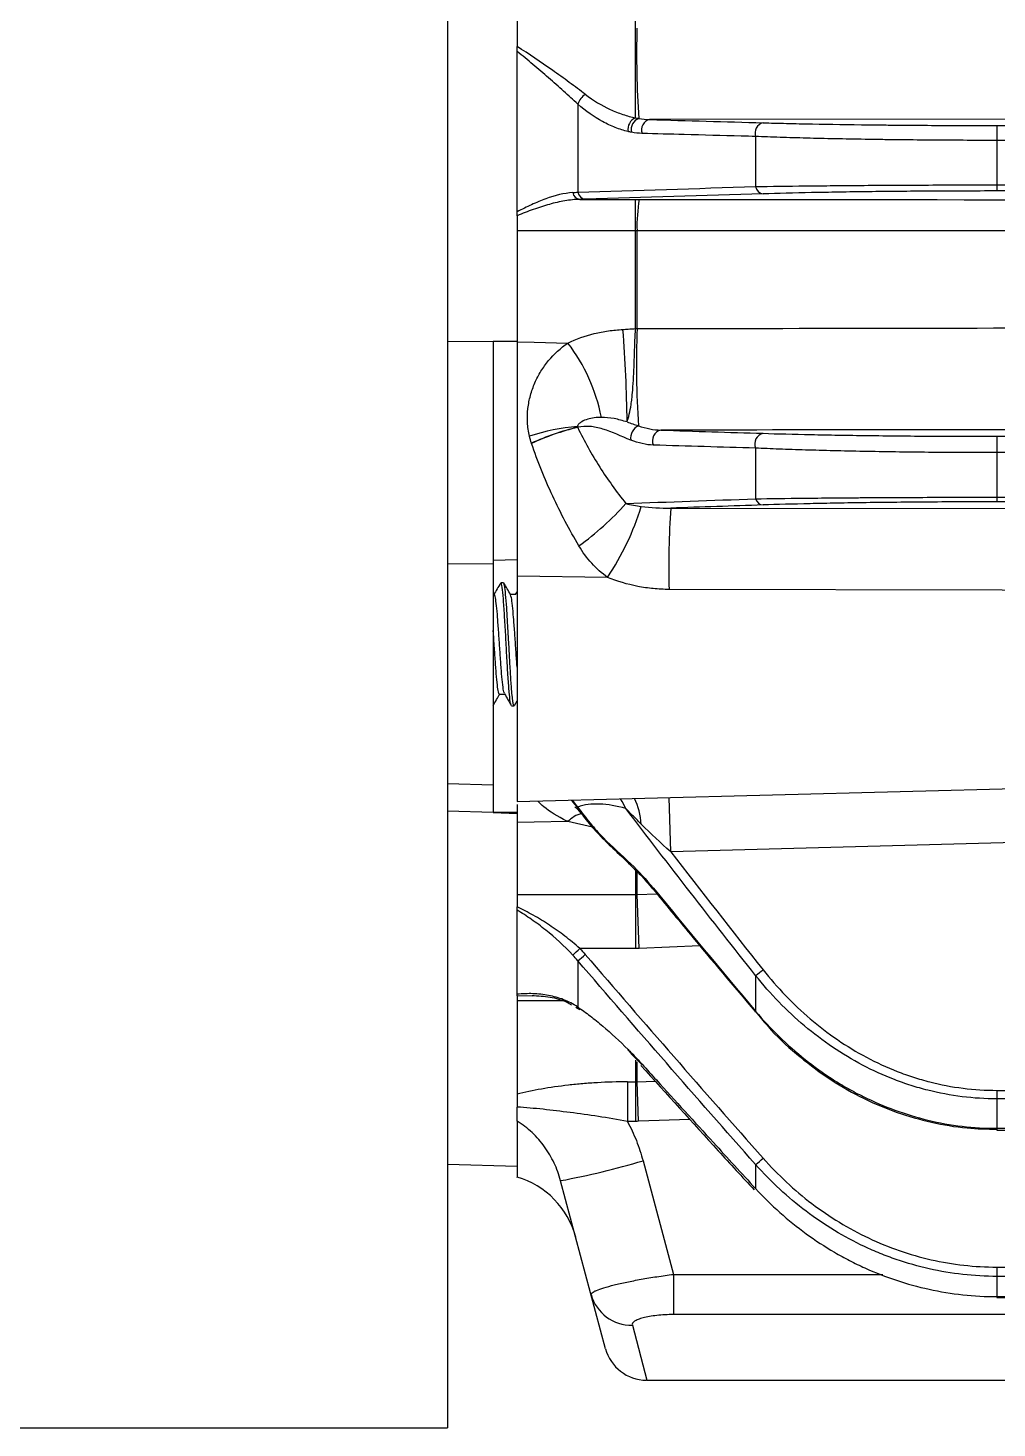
# Paper-space layout '_Top' of a CAD drawing. Header units: inches. Extents: x -10.2 to 13.8, y -10.2 to 6.6.
# Drawn here: x -7.277 to -4.438, y -6.45 to -2.349 of the extents above; entities that cross this region are included whole.
import ezdxf

# ---------------------------------------------------------------- set-up
doc = ezdxf.new("R2010")
doc.units = ezdxf.units.IN
doc.header["$MEASUREMENT"] = 0

psp = doc.layouts.new('_Top')

# ---------------------------------------------------------------- linework, layer by layer
at = {"color": 7, "linetype": 'Continuous', "lineweight": 25}
for p, q in [((-6.0475, 6.4497), (-6.0475, -6.4497)), ((-5.4972, -2.6124), (-5.4972, -1.9381)), ((-5.844, -2.0102), (-5.844, -2.4037)), ((-5.844, -2.8878), (-5.844, -2.4181)), ((-5.6663, -2.5721), (-5.6663, -2.8303)), ((-0.4122, -2.6123), (-5.4558, -2.6173)), ((-4.4384, -2.6349), (-4.4384, -2.8266)), ((-4.4384, -2.6349), (4.4384, -2.6349)), ((-5.1455, -2.6671), (-5.1455, -2.8137)), ((4.4384, -2.6784), (-4.4384, -2.6784)), ((-4.4384, -2.8088), (4.4384, -2.8088)), ((4.4384, -2.8266), (-4.4384, -2.8266)), ((-5.6605, -2.8511), (-5.4972, -2.8511)), ((-5.4972, -3.2296), (-5.4972, -2.8511)), ((-5.844, -2.8993), (-5.844, -3.2684)), ((-5.4972, -2.943), (-5.844, -2.943)), ((-5.4928, -3.2296), (-5.4928, -2.943)), ((-6.0475, -3.2666), (-5.914, -3.2674)), ((-5.844, -3.2672), (-5.914, -3.2674)), ((-5.6663, -3.5184), (-5.6663, -3.5192)), ((-4.4384, -3.5452), (-4.4384, -3.7371)), ((-4.4384, -3.5452), (-2.4665, -3.5452)), ((-5.1455, -3.5798), (-5.1455, -3.7282)), ((-2.4665, -3.593), (-4.4384, -3.593)), ((-4.4384, -3.7235), (-2.4697, -3.7235)), ((-5.3939, -3.7554), (-4.237, -3.7562)), ((-2.4697, -3.7371), (-4.4384, -3.7371)), ((-5.914, -3.9189), (-6.0475, -3.9193)), ((-5.914, -3.9078), (-5.844, -3.9063)), ((-5.914, -3.9189), (-5.914, -4.6471)), ((-5.8838, -3.9743), (-5.8917, -3.9743)), ((-5.579, -3.9585), (-5.844, -3.9544)), ((-5.844, -3.9544), (-5.844, -4.6151)), ((-5.8486, -4.0081), (-5.8637, -4.0081)), ((-5.8443, -3.9996), (-5.8497, -4.0088)), ((-5.8955, -4.3004), (-5.8805, -4.3004)), ((-5.8604, -4.3343), (-5.8526, -4.3343)), ((-5.8516, -4.3333), (-5.8435, -4.3195)), ((-6.0475, -4.5624), (-5.914, -4.5659)), ((-5.844, -4.6151), (-4.232, -4.5729)), ((-5.844, -4.6234), (-5.844, -4.9235)), ((-5.6663, -4.6309), (-5.6663, -4.6314)), ((-5.914, -4.6471), (-6.0475, -4.6434)), ((-5.844, -4.6469), (-5.914, -4.6471)), ((-5.914, -4.6471), (-5.844, -4.6495)), ((-4.237, -4.7307), (-5.3939, -4.762)), ((-5.4972, -4.8179), (-5.4972, -5.0451)), ((-5.844, -4.8873), (-5.4972, -4.8873)), ((-5.4862, -5.0449), (-5.4928, -4.8872)), ((-5.844, -5.1794), (-5.844, -4.9329)), ((-5.6663, -5.0812), (-5.6663, -5.2167)), ((-5.4972, -5.0451), (-5.6605, -5.0451)), ((-5.1455, -5.1244), (-5.1455, -5.2291)), ((-5.8, -5.185), (-5.844, -5.1835)), ((-5.844, -5.1835), (-5.844, -5.4721)), ((-5.6723, -5.2173), (-5.6608, -5.2236)), ((-5.1461, -5.2299), (-5.1321, -5.2463)), ((-5.5191, -5.3435), (-5.5096, -5.3531)), ((-5.5098, -5.3535), (-5.4818, -5.3825)), ((-5.5096, -5.3531), (-5.5095, -5.3532)), ((-5.4972, -5.3725), (-5.4972, -5.5516)), ((-5.521, -5.4358), (-5.4972, -5.4358)), ((-5.521, -5.4358), (-5.521, -5.5516)), ((-5.4885, -5.5514), (-5.4928, -5.4357)), ((-4.4384, -5.4608), (4.4384, -5.4608)), ((-4.4384, -5.4608), (-4.4384, -5.577)), ((4.4384, -5.4857), (-4.4384, -5.4857)), ((-5.4972, -5.5516), (-5.521, -5.5516)), ((-4.4384, -5.572), (4.4384, -5.572)), ((-4.4384, -5.577), (4.4384, -5.577)), ((-6.0475, -5.6773), (-5.844, -5.6826)), ((-5.4752, -5.6672), (-5.3861, -5.9997)), ((-5.1455, -5.6782), (-5.1455, -5.7485)), ((-5.5848, -6.2174), (-5.7167, -5.7253)), ((-4.4384, -5.9784), (4.4384, -5.9784)), ((-4.4384, -5.9784), (-4.4384, -6.0675)), ((-5.3861, -5.9997), (-5.3861, -6.1176)), ((4.4384, -6.0056), (-4.4384, -6.0056)), ((-4.4384, -6.0649), (4.4384, -6.0649)), ((-4.4384, -6.0675), (4.4384, -6.0675)), ((-1.5619, -6.1176), (-5.3861, -6.1176)), ((-5.4641, -6.31), (-1.6875, -6.31)), ((-8.36, -6.4497), (-6.0475, -6.4497))]:
    psp.add_line(p, q, dxfattribs=at)
at = {"color": 8, "linetype": 'Continuous', "lineweight": 25}
for p, q in [((-5.3939, -4.762), (-5.3983, -4.6034)), ((-5.6233, -4.6896), (-5.6951, -4.6735)), ((-5.4928, -4.8872), (-5.4928, -4.8221)), ((-5.4928, -4.8872), (-5.4347, -4.8848)), ((-5.3086, -5.0375), (-5.4862, -5.0449)), ((-5.7109, -5.1989), (-5.844, -5.1989)), ((-5.4928, -5.4357), (-5.4928, -5.3768)), ((-5.4928, -5.4357), (-5.4397, -5.4337)), ((-5.3382, -5.5459), (-5.4885, -5.5514)), ((-5.3861, -5.9997), (-4.7731, -5.9997)), ((-5.5065, -6.1485), (-5.4641, -6.31))]:
    psp.add_line(p, q, dxfattribs=at)
at = {"color": 7, "linetype": 'Continuous', "lineweight": 25, "flags": 128}
for points in [[(-5.844, -3.2684), (-5.7939, -3.2696), (-5.6951, -3.2719)], [(-4.232, -3.9966), (-4.4229, -3.9961), (-5.3989, -3.9936)], [(-5.6951, -4.6735), (-5.7939, -4.6751), (-5.844, -4.6759)], [(-5.5191, -5.3412), (-5.5194, -5.343), (-5.5191, -5.3435)], [(-5.1455, -5.7485), (-5.1464, -5.7495), (-5.1464, -5.7496)]]:
    psp.add_lwpolyline(points, dxfattribs=at)
at = {"color": 8, "linetype": 'Continuous', "lineweight": 25, "flags": 128}
for points in [[(-5.6672, -4.6318), (-5.6808, -4.6159), (-5.6856, -4.6109)], [(-5.6668, -4.6308), (-5.6798, -4.6144), (-5.683, -4.6109)], [(-5.6663, -4.6309), (-5.6793, -4.6144), (-5.6826, -4.6108)], [(-5.5256, -4.6351), (-5.5364, -4.6144), (-5.5412, -4.6071)], [(-5.5112, -4.797), (-5.5115, -4.7998), (-5.5108, -4.8017), (-5.5107, -4.8017)], [(-5.4449, -4.8685), (-5.4466, -4.8701), (-5.4469, -4.8705)], [(-5.1455, -5.2291), (-5.1471, -5.2306), (-5.1473, -5.231)], [(-5.5094, -5.351), (-5.5098, -5.3526), (-5.5096, -5.3531)], [(-5.4777, -5.3845), (-5.4787, -5.3856), (-5.4788, -5.3857)]]:
    psp.add_lwpolyline(points, dxfattribs=at)
at = {"color": 7, "linetype": 'Continuous', "lineweight": 25}
for centre, radius, start, end in [((-2.9292, -2.4286), 2.5649, 178.2271, 184.1502), ((-5.6095, -2.5929), 0.0605, 125.2317, 159.8799), ((-5.4835, -2.6459), 0.0362, 112.2077, 190.2621), ((-5.4752, -2.647), 0.035, 110.2305, 192.1778), ((-5.4485, -2.6475), 0.0311, 103.6976, 199.6811), ((-5.1162, -2.657), 0.031, 103.788, 199.0242), ((-5.1202, -2.8096), 0.0256, 189.2269, 262.5345), ((-5.6571, -2.8268), 0.0245, 190.7076, 262.0483), ((-5.6413, -2.8253), 0.0254, 191.1873, 263.1444), ((-5.0311, -2.9301), 0.4619, 170.1475, 181.6056), ((-9.2723, -3.5361), 3.7505, 0.503, 4.6469), ((-2.4532, -3.3296), 3.0413, 178.1159, 183.4805), ((-6.1114, -3.5897), 0.5238, 11.0167, 37.3566), ((-5.6181, -4.121), 0.6067, 94.6391, 108.2244), ((-5.506, -4.1994), 0.6996, 103.2877, 115.0326), ((-5.505, -4.2024), 0.702, 103.2827, 115.0065), ((-5.6325, -3.5034), 0.037, 200.3387, 203.9844), ((-5.4715, -3.5504), 0.0401, 115.614, 188.2845), ((-5.4161, -3.5579), 0.0316, 102.5309, 204.4572), ((-5.1166, -3.5672), 0.0315, 102.8167, 203.5591), ((-5.1212, -3.7211), 0.0253, 196.3079, 264.6186), ((-6.1471, -3.1932), 0.829, 305.7297, 318.5628), ((-6.2527, -3.5119), 0.8083, 326.4573, 342.8239), ((-2.906, -3.9259), 2.4938, 176.078, 181.5555), ((-5.675, -4.6122), 0.021, 291.7588, 294.387), ((-6.2069, -4.4806), 0.7856, 312.0024, 314.0681), ((-6.1223, -4.5139), 0.7279, 308.791, 311.0407), ((-5.6125, -4.4965), 0.7825, 306.6405, 308.668), ((-5.6549, -5.2128), 0.012, 198.8088, 235.2441), ((-6.17, -3.3127), 2.4548, 280.6418, 286.4416), ((-5.5925, -5.1356), 0.703, 309.485, 311.8404), ((-5.9139, -5.955), 0.25, 15, 73.7824), ((-5.5095, -6.0264), 0.1222, 195.55, 271.4039), ((-5.4641, -6.185), 0.125, 195, 269.276)]:
    psp.add_arc(centre, radius, start, end, dxfattribs=at)
at = {"color": 8, "linetype": 'Continuous', "lineweight": 25}
for centre, radius, start, end in [((-5.6726, -4.6923), 0.1925, 3.336, 26.6245), ((-5.6306, -4.7363), 0.09, 105.8178, 135.7685)]:
    psp.add_arc(centre, radius, start, end, dxfattribs=at)
at = {"color": 7, "linetype": 'Continuous', "lineweight": 25}
for points, knots in [([(-5.6444, -2.5435), (-5.6595, -2.532), (-5.6752, -2.5202), (-5.7074, -2.4966), (-5.7239, -2.4847), (-5.7747, -2.4489), (-5.8091, -2.4258), (-5.844, -2.4037)], [0, 0, 0, 0, 0.25, 0.25, 0.5, 0.5, 1, 1, 1, 1]), ([(-5.6663, -2.5721), (-5.6798, -2.5597), (-5.6936, -2.547), (-5.7222, -2.5213), (-5.7369, -2.5082), (-5.767, -2.4819), (-5.7823, -2.4688), (-5.813, -2.4432), (-5.8284, -2.4305), (-5.844, -2.4181)], [0, 0, 0, 0, 0.25, 0.25, 0.5, 0.5, 0.75, 0.75, 1, 1, 1, 1]), ([(-5.5191, -2.6523), (-5.5314, -2.6495), (-5.5439, -2.6456), (-5.5688, -2.6358), (-5.5813, -2.63), (-5.6184, -2.6098), (-5.6426, -2.593), (-5.6663, -2.5721)], [0, 0, 0, 0, 0.25, 0.25, 0.5, 0.5, 1, 1, 1, 1]), ([(-5.6444, -2.5435), (-5.6206, -2.5615), (-5.5963, -2.576), (-5.5593, -2.5932), (-5.5468, -2.5982), (-5.5219, -2.6066), (-5.5095, -2.6099), (-5.4972, -2.6124)], [0, 0, 0, 0, 0.5, 0.5, 0.75, 0.75, 1, 1, 1, 1]), ([(-5.1455, -2.6671), (-5.1595, -2.6667), (-5.1734, -2.6663), (-5.1874, -2.6659), (-5.2432, -2.6644), (-5.299, -2.6629), (-5.3547, -2.6614), (-5.3957, -2.6603), (-5.4368, -2.6591), (-5.4777, -2.658)], [0, 0, 0, 0, 0.0015748, 0.0015748, 0.0015748, 0.00787401, 0.00787401, 0.00787401, 0.0125202, 0.0125202, 0.0125202, 0.0125202]), ([(-5.1236, -2.6269), (-5.1016, -2.6275), (-5.0786, -2.6281), (-5.0304, -2.6292), (-5.0051, -2.6297), (-4.9269, -2.6312), (-4.8715, -2.6321), (-4.7984, -2.633), (-4.7835, -2.6331), (-4.7535, -2.6334), (-4.7382, -2.6336), (-4.6921, -2.634), (-4.6611, -2.6342), (-4.5671, -2.6347), (-4.5034, -2.6349), (-4.4384, -2.6349)], [0, 0, 0, 0, 0.125, 0.125, 0.25, 0.25, 0.5, 0.5, 0.5625, 0.5625, 0.625, 0.625, 0.75, 0.75, 1, 1, 1, 1]), ([(-4.4384, -2.6784), (-4.5054, -2.6784), (-4.5711, -2.6782), (-4.6679, -2.6774), (-4.6999, -2.6771), (-4.7474, -2.6766), (-4.7632, -2.6764), (-4.7943, -2.6759), (-4.8096, -2.6757), (-4.8851, -2.6745), (-4.9421, -2.6733), (-5.0229, -2.6712), (-5.049, -2.6704), (-5.099, -2.6688), (-5.1228, -2.668), (-5.1455, -2.6671)], [0, 0, 0, 0, 0.25, 0.25, 0.375, 0.375, 0.4375, 0.4375, 0.5, 0.5, 0.75, 0.75, 0.875, 0.875, 1, 1, 1, 1]), ([(-5.1455, -2.8137), (-5.1007, -2.813), (-5.0518, -2.8123), (-4.9722, -2.8114), (-4.9446, -2.8111), (-4.9015, -2.8107), (-4.8869, -2.8106), (-4.8572, -2.8103), (-4.8423, -2.8102), (-4.7668, -2.8097), (-4.704, -2.8093), (-4.6062, -2.809), (-4.5729, -2.8089), (-4.5059, -2.8088), (-4.4721, -2.8088), (-4.4384, -2.8088)], [0, 0, 0, 0, 0.25, 0.25, 0.375, 0.375, 0.4375, 0.4375, 0.5, 0.5, 0.75, 0.75, 0.875, 0.875, 1, 1, 1, 1]), ([(-4.4384, -2.8266), (-4.4711, -2.8266), (-4.5038, -2.8267), (-4.5687, -2.8269), (-4.6011, -2.827), (-4.696, -2.8276), (-4.7568, -2.8281), (-4.83, -2.829), (-4.8445, -2.8292), (-4.8732, -2.8296), (-4.8874, -2.8299), (-4.9291, -2.8305), (-4.9558, -2.831), (-5.0329, -2.8325), (-5.0802, -2.8337), (-5.1236, -2.835)], [0, 0, 0, 0, 0.125, 0.125, 0.25, 0.25, 0.5, 0.5, 0.5625, 0.5625, 0.625, 0.625, 0.75, 0.75, 1, 1, 1, 1]), ([(-5.6812, -2.8313), (-5.7064, -2.833), (-5.7328, -2.8397), (-5.7738, -2.8546), (-5.7878, -2.8604), (-5.8158, -2.8732), (-5.8299, -2.8802), (-5.844, -2.8878)], [0, 0, 0, 0, 0.5, 0.5, 0.75, 0.75, 1, 1, 1, 1]), ([(-5.6605, -2.8511), (-5.6748, -2.8514), (-5.6893, -2.853), (-5.719, -2.858), (-5.7342, -2.8615), (-5.7651, -2.87), (-5.7808, -2.8751), (-5.8123, -2.8864), (-5.8281, -2.8926), (-5.844, -2.8993)], [0, 0, 0, 0, 0.25, 0.25, 0.5, 0.5, 0.75, 0.75, 1, 1, 1, 1]), ([(-5.6951, -3.2719), (-5.6707, -3.2598), (-5.6449, -3.2507), (-5.6044, -3.2409), (-5.5905, -3.2382), (-5.5625, -3.2343), (-5.5484, -3.233), (-5.5342, -3.2323)], [0, 0, 0, 0, 0.5, 0.5, 0.75, 0.75, 1, 1, 1, 1]), ([(-5.5342, -3.2323), (-5.5329, -3.2322), (-5.5315, -3.2322), (-5.5302, -3.2321), (-5.5249, -3.2317), (-5.5196, -3.2313), (-5.5143, -3.2308), (-5.5116, -3.2306), (-5.5088, -3.2304), (-5.5061, -3.2302), (-5.5034, -3.23), (-5.5006, -3.2298), (-5.4979, -3.2296), (-5.4976, -3.2296), (-5.4974, -3.2296), (-5.4972, -3.2296)], [0, 0, 0, 0, 0.0001015866, 0.0001015866, 0.0001015866, 0.0005079337, 0.0005079337, 0.0005079337, 0.0007166977, 0.0007166977, 0.0007166977, 0.0009262899, 0.0009262899, 0.0009262899, 0.0009441227, 0.0009441227, 0.0009441227, 0.0009441227]), ([(-5.522, -3.5032), (-5.5196, -3.4968), (-5.5174, -3.4892), (-5.5134, -3.4718), (-5.5116, -3.4622), (-5.5093, -3.4466), (-5.5086, -3.4411), (-5.5073, -3.4298), (-5.5067, -3.424), (-5.5051, -3.4061), (-5.5042, -3.3937), (-5.5027, -3.3681), (-5.5021, -3.3548), (-5.501, -3.3285), (-5.5006, -3.3154), (-5.4994, -3.2766), (-5.4986, -3.2513), (-5.4972, -3.2296)], [0, 0, 0, 0, 0.125, 0.125, 0.25, 0.25, 0.3125, 0.3125, 0.375, 0.375, 0.5, 0.5, 0.625, 0.625, 0.75, 0.75, 1, 1, 1, 1]), ([(-5.4928, -3.2296), (-5.3663, -3.2294), (-5.2397, -3.2292), (-5.1131, -3.229), (-4.6069, -3.2281), (-4.1007, -3.2273), (-3.5944, -3.2264), (-3.2083, -3.2257), (-2.8221, -3.2251), (-2.4359, -3.2244)], [0, 0, 0, 0, 0.009652, 0.009652, 0.009652, 0.04826, 0.04826, 0.04826, 0.07771212, 0.07771212, 0.07771212, 0.07771212]), ([(-5.914, -3.2674), (-5.914, -3.3144), (-5.914, -3.3641), (-5.914, -3.4429), (-5.914, -3.4699), (-5.914, -3.5252), (-5.914, -3.553), (-5.914, -3.6089), (-5.914, -3.6371), (-5.914, -3.6937), (-5.914, -3.7222), (-5.914, -3.808), (-5.914, -3.8641), (-5.914, -3.9189)], [0, 0, 0, 0, 0.25, 0.25, 0.375, 0.375, 0.5, 0.5, 0.625, 0.625, 0.75, 0.75, 1, 1, 1, 1]), ([(-5.844, -3.2684), (-5.844, -3.318), (-5.844, -3.3706), (-5.844, -3.4402), (-5.844, -3.4543), (-5.844, -3.4829), (-5.844, -3.4975), (-5.844, -3.5412), (-5.844, -3.5706), (-5.844, -3.6297), (-5.844, -3.6594), (-5.844, -3.7043), (-5.844, -3.7193), (-5.844, -3.7494), (-5.844, -3.7645), (-5.844, -3.8392), (-5.844, -3.8976), (-5.844, -3.9544)], [0, 0, 0, 0, 0.25, 0.25, 0.3125, 0.3125, 0.375, 0.375, 0.5, 0.5, 0.625, 0.625, 0.6875, 0.6875, 0.75, 0.75, 1, 1, 1, 1]), ([(-5.8079, -3.5447), (-5.811, -3.5313), (-5.8128, -3.5178), (-5.8142, -3.4909), (-5.8137, -3.4774), (-5.8108, -3.4509), (-5.8083, -3.438), (-5.8014, -3.4127), (-5.7971, -3.4003), (-5.7868, -3.3767), (-5.7809, -3.3654), (-5.7674, -3.3436), (-5.7599, -3.3331), (-5.7355, -3.3038), (-5.7167, -3.2867), (-5.6951, -3.2719)], [0, 0, 0, 0, 0.125, 0.125, 0.25, 0.25, 0.375, 0.375, 0.5, 0.5, 0.625, 0.625, 0.75, 0.75, 1, 1, 1, 1]), ([(-5.5973, -3.4896), (-5.6115, -3.4895), (-5.625, -3.4913), (-5.6435, -3.4969), (-5.6494, -3.4993), (-5.6575, -3.504), (-5.66, -3.5058), (-5.6635, -3.5089), (-5.6646, -3.5101), (-5.6659, -3.5121), (-5.6663, -3.5128), (-5.667, -3.5144), (-5.6672, -3.5152), (-5.6672, -3.5163)], [0, 0, 0, 0, 0.5, 0.5, 0.75, 0.75, 0.875, 0.875, 0.9375, 0.9375, 0.96875, 0.96875, 1, 1, 1, 1]), ([(-5.6672, -3.5163), (-5.6672, -3.5165), (-5.6672, -3.5169), (-5.6672, -3.5172), (-5.6672, -3.5175), (-5.6671, -3.5179), (-5.6669, -3.5182), (-5.6669, -3.5183), (-5.6668, -3.5184), (-5.6668, -3.5185)], [0, 0, 0, 0, 0.00002793779, 0.00002793779, 0.00002793779, 0.00005642103, 0.00005642103, 0.00005642103, 0.00006631819, 0.00006631819, 0.00006631819, 0.00006631819]), ([(-5.5112, -3.5562), (-5.5382, -3.5458), (-5.5658, -3.5318), (-5.6058, -3.5197), (-5.6187, -3.5173), (-5.6432, -3.5157), (-5.655, -3.5165), (-5.6663, -3.5184)], [0, 0, 0, 0, 0.5, 0.5, 0.75, 0.75, 1, 1, 1, 1]), ([(-5.6663, -3.5192), (-5.657, -3.5391), (-5.6469, -3.5589), (-5.6254, -3.5976), (-5.614, -3.6165), (-5.5785, -3.6721), (-5.5528, -3.7076), (-5.5256, -3.7419)], [0, 0, 0, 0, 0.25, 0.25, 0.5, 0.5, 1, 1, 1, 1]), ([(-5.522, -3.5032), (-5.5345, -3.4993), (-5.5473, -3.4958), (-5.5727, -3.491), (-5.5852, -3.4897), (-5.5973, -3.4896)], [0, 0, 0, 0, 0.5, 0.5, 1, 1, 1, 1]), ([(-5.6629, -3.8662), (-5.6908, -3.8188), (-5.7165, -3.7702), (-5.7515, -3.6952), (-5.7625, -3.6699), (-5.7833, -3.6184), (-5.793, -3.5923), (-5.8018, -3.5662)], [0, 0, 0, 0, 0.5, 0.5, 0.75, 0.75, 1, 1, 1, 1]), ([(-5.1236, -3.5364), (-5.0811, -3.5378), (-5.0343, -3.539), (-4.957, -3.5406), (-4.9303, -3.5411), (-4.8752, -3.542), (-4.8469, -3.5424), (-4.7884, -3.5432), (-4.7583, -3.5435), (-4.6962, -3.5441), (-4.6647, -3.5444), (-4.5694, -3.545), (-4.5046, -3.5452), (-4.4384, -3.5452)], [0, 0, 0, 0, 0.25, 0.25, 0.375, 0.375, 0.5, 0.5, 0.625, 0.625, 0.75, 0.75, 1, 1, 1, 1]), ([(-4.4384, -3.593), (-4.5065, -3.593), (-4.5733, -3.5927), (-4.6715, -3.5918), (-4.7039, -3.5914), (-4.7679, -3.5905), (-4.7989, -3.59), (-4.8593, -3.5889), (-4.8885, -3.5883), (-4.9453, -3.5869), (-4.9729, -3.5861), (-5.0262, -3.5845), (-5.0517, -3.5836), (-5.1004, -3.5818), (-5.1235, -3.5808), (-5.1455, -3.5798)], [0, 0, 0, 0, 0.25, 0.25, 0.375, 0.375, 0.5, 0.5, 0.625, 0.625, 0.75, 0.75, 0.875, 0.875, 1, 1, 1, 1]), ([(-5.1455, -3.7282), (-5.1024, -3.7275), (-5.055, -3.7269), (-4.977, -3.726), (-4.9498, -3.7258), (-4.9071, -3.7254), (-4.8925, -3.7253), (-4.8631, -3.725), (-4.8482, -3.7249), (-4.7729, -3.7244), (-4.7096, -3.7241), (-4.61, -3.7237), (-4.5759, -3.7236), (-4.5074, -3.7235), (-4.473, -3.7235), (-4.4384, -3.7235)], [0, 0, 0, 0, 0.25, 0.25, 0.375, 0.375, 0.4375, 0.4375, 0.5, 0.5, 0.75, 0.75, 0.875, 0.875, 1, 1, 1, 1]), ([(-5.5256, -3.7419), (-5.5182, -3.7441), (-5.5107, -3.7457), (-5.4957, -3.7485), (-5.4881, -3.7496), (-5.4805, -3.7506)], [0, 0, 0, 0, 0.5, 0.5, 1, 1, 1, 1]), ([(-4.4384, -3.7371), (-4.472, -3.7371), (-4.5054, -3.7371), (-4.5717, -3.7373), (-4.6048, -3.7375), (-4.7016, -3.7382), (-4.7629, -3.7388), (-4.836, -3.7398), (-4.8504, -3.74), (-4.8789, -3.7405), (-4.893, -3.7407), (-4.9343, -3.7415), (-4.9607, -3.742), (-5.0362, -3.7437), (-5.082, -3.7449), (-5.1236, -3.7463)], [0, 0, 0, 0, 0.125, 0.125, 0.25, 0.25, 0.5, 0.5, 0.5625, 0.5625, 0.625, 0.625, 0.75, 0.75, 1, 1, 1, 1]), ([(-5.579, -3.9585), (-5.5959, -3.9461), (-5.6115, -3.9321), (-5.6397, -3.9012), (-5.6523, -3.8844), (-5.6629, -3.8662)], [0, 0, 0, 0, 0.5, 0.5, 1, 1, 1, 1]), ([(-5.8926, -3.9751), (-5.8959, -3.9808), (-5.9025, -3.9922), (-5.9091, -4.0035), (-5.9124, -4.0092)], [0, 0, 0, 0, 0.500226, 1, 1, 1, 1]), ([(-5.8613, -4.331), (-5.862, -4.3302), (-5.8638, -4.3281), (-5.8666, -4.3022), (-5.87, -4.2588), (-5.8735, -4.2027), (-5.8766, -4.1414), (-5.8802, -4.0815), (-5.8834, -4.0295), (-5.8869, -3.9929), (-5.8895, -3.9743), (-5.8912, -3.9762), (-5.8917, -3.9768)], [0, 0, 0, 0, 0.065116, 0.175884, 0.286633, 0.397383, 0.508147, 0.618894, 0.729667, 0.840414, 0.951183, 1, 1, 1, 1]), ([(-5.8526, -4.3319), (-5.8531, -4.3324), (-5.8543, -4.3337), (-5.8559, -4.325), (-5.8578, -4.3119), (-5.8598, -4.2897), (-5.8627, -4.2508), (-5.8657, -4.201), (-5.8687, -4.1436), (-5.8714, -4.098), (-5.8734, -4.0655), (-5.8751, -4.0384), (-5.8776, -4.0053), (-5.8807, -3.9827), (-5.8826, -3.9726), (-5.8836, -3.9752), (-5.8838, -3.9757)], [0, 0, 0, 0, 0.0499452, 0.1155173, 0.1509863, 0.225344, 0.3246944, 0.4190221, 0.5097154, 0.6283055, 0.6607682, 0.7020876, 0.7996092, 0.9035862, 0.9825001, 1, 1, 1, 1]), ([(-5.8632, -4.009), (-5.8665, -4.0033), (-5.8731, -3.992), (-5.8796, -3.9806), (-5.8829, -3.975)], [0, 0, 0, 0, 0.499761, 1, 1, 1, 1]), ([(-5.3989, -3.9936), (-5.4143, -3.9936), (-5.4297, -3.9928), (-5.4604, -3.9898), (-5.4757, -3.9875), (-5.5211, -3.9787), (-5.5505, -3.9701), (-5.579, -3.9585)], [0, 0, 0, 0, 0.25, 0.25, 0.5, 0.5, 1, 1, 1, 1]), ([(-5.881, -4.2978), (-5.8817, -4.2969), (-5.8834, -4.2945), (-5.8861, -4.2745), (-5.8893, -4.2418), (-5.8926, -4.1997), (-5.8955, -4.1531), (-5.8989, -4.1068), (-5.9019, -4.0651), (-5.9051, -4.0322), (-5.9084, -4.0124), (-5.9106, -4.0058), (-5.912, -4.0094), (-5.9124, -4.0102)], [0, 0, 0, 0, 0.063136, 0.163538, 0.264351, 0.366079, 0.465772, 0.567717, 0.667927, 0.768945, 0.87056, 0.970308, 1, 1, 1, 1]), ([(-5.844, -4.221), (-5.8443, -4.2172), (-5.8457, -4.1996), (-5.8479, -4.1647), (-5.8512, -4.1179), (-5.8544, -4.0746), (-5.8574, -4.0396), (-5.8605, -4.0161), (-5.8624, -4.0118), (-5.8632, -4.0099)], [0, 0, 0, 0, 0.045145, 0.207418, 0.372686, 0.53705, 0.700024, 0.865865, 1, 1, 1, 1]), ([(-5.8955, -4.3002), (-5.8966, -4.299), (-5.8987, -4.2965), (-5.9018, -4.2747), (-5.9049, -4.2417), (-5.9082, -4.1998), (-5.911, -4.1552), (-5.9131, -4.127), (-5.914, -4.1138)], [0, 0, 0, 0, 0.167027, 0.337731, 0.509135, 0.682095, 0.851593, 1, 1, 1, 1]), ([(-5.9141, -4.3333), (-5.9108, -4.3277), (-5.9044, -4.3167), (-5.898, -4.3057), (-5.895, -4.3004)], [0, 0, 0, 0, 0.515478, 1, 1, 1, 1]), ([(-5.881, -4.2995), (-5.8777, -4.3052), (-5.8711, -4.3165), (-5.8646, -4.3279), (-5.8613, -4.3335)], [0, 0, 0, 0, 0.499791, 1, 1, 1, 1]), ([(-5.6748, -4.6303), (-5.6748, -4.6303), (-5.6757, -4.6298), (-5.6728, -4.6318), (-5.6657, -4.6382), (-5.6591, -4.6469), (-5.6557, -4.6513)], [0, 0, 0, 0, 0.000337, 0.308508, 0.644408, 1, 1, 1, 1]), ([(-5.6668, -4.6308), (-5.6669, -4.6308), (-5.667, -4.6308), (-5.6671, -4.6309), (-5.6672, -4.631), (-5.6672, -4.6312), (-5.6672, -4.6314), (-5.6672, -4.6315), (-5.6672, -4.6316), (-5.6672, -4.6318)], [0, 0, 0, 0, 0.00002203897, 0.00002203897, 0.00002203897, 0.00004890521, 0.00004890521, 0.00004890521, 0.00006610353, 0.00006610353, 0.00006610353, 0.00006610353]), ([(-5.5256, -4.6351), (-5.5529, -4.6278), (-5.5785, -4.6233), (-5.614, -4.6218), (-5.6254, -4.6222), (-5.6469, -4.6249), (-5.657, -4.6273), (-5.6663, -4.6309)], [0, 0, 0, 0, 0.5, 0.5, 0.75, 0.75, 1, 1, 1, 1]), ([(-5.6663, -4.6314), (-5.6605, -4.6394), (-5.6547, -4.6473), (-5.6426, -4.6629), (-5.6364, -4.6706), (-5.6177, -4.6931), (-5.6048, -4.7072), (-5.5654, -4.7474), (-5.538, -4.7713), (-5.5112, -4.797)], [0, 0, 0, 0, 0.125, 0.125, 0.25, 0.25, 0.5, 0.5, 1, 1, 1, 1]), ([(-5.6561, -4.6494), (-5.6516, -4.6556), (-5.6358, -4.6772), (-5.6044, -4.7117), (-5.5602, -4.7557), (-5.5283, -4.7843), (-5.5108, -4.8016), (-5.5107, -4.8017)], [0, 0, 0, 0, 0.106384, 0.372801, 0.646975, 0.997897, 1, 1, 1, 1]), ([(-5.4805, -4.6811), (-5.4881, -4.6735), (-5.4957, -4.6658), (-5.5107, -4.6505), (-5.5182, -4.6428), (-5.5256, -4.6351)], [0, 0, 0, 0, 0.5, 0.5, 1, 1, 1, 1]), ([(-5.5109, -4.8025), (-5.5014, -4.8114), (-5.4793, -4.8323), (-5.4587, -4.8567), (-5.447, -4.8706)], [0, 0, 0, 0, 0.428278, 1, 1, 1, 1]), ([(-5.4466, -4.8703), (-5.4099, -4.9151), (-5.311, -5.0361), (-5.2099, -5.1552), (-5.1464, -5.2302)], [0, 0, 0, 0, 0.371039, 1, 1, 1, 1]), ([(-5.6605, -5.0451), (-5.6748, -5.0323), (-5.6893, -5.0203), (-5.719, -4.9976), (-5.7342, -4.9868), (-5.7651, -4.9665), (-5.7808, -4.9569), (-5.8123, -4.9392), (-5.8281, -4.931), (-5.844, -4.9235)], [0, 0, 0, 0, 0.25, 0.25, 0.5, 0.5, 0.75, 0.75, 1, 1, 1, 1]), ([(-5.6812, -5.0644), (-5.7064, -5.0376), (-5.7328, -5.0135), (-5.7738, -4.9805), (-5.7878, -4.97), (-5.8158, -4.9505), (-5.8299, -4.9414), (-5.844, -4.9329)], [0, 0, 0, 0, 0.5, 0.5, 0.75, 0.75, 1, 1, 1, 1]), ([(-4.4384, -5.4857), (-4.5074, -5.4857), (-4.5749, -5.4771), (-4.6575, -5.4562), (-4.6739, -5.4515), (-4.7066, -5.4411), (-4.7229, -5.4354), (-4.771, -5.4168), (-4.8021, -5.4027), (-4.8624, -5.371), (-4.8916, -5.3534), (-4.9482, -5.3151), (-4.9757, -5.2943), (-5.0283, -5.2499), (-5.0535, -5.2264), (-5.1013, -5.1771), (-5.124, -5.1513), (-5.1455, -5.1244)], [0, 0, 0, 0, 0.25, 0.25, 0.3125, 0.3125, 0.375, 0.375, 0.5, 0.5, 0.625, 0.625, 0.75, 0.75, 0.875, 0.875, 1, 1, 1, 1]), ([(-5.1236, -5.1075), (-5.082, -5.1599), (-5.0361, -5.208), (-4.9599, -5.273), (-4.9333, -5.2934), (-4.8784, -5.331), (-4.8501, -5.3482), (-4.7917, -5.3793), (-4.7615, -5.3932), (-4.7148, -5.4114), (-4.699, -5.417), (-4.6673, -5.4272), (-4.6513, -5.4318), (-4.5711, -5.4524), (-4.5055, -5.4608), (-4.4384, -5.4608)], [0, 0, 0, 0, 0.25, 0.25, 0.375, 0.375, 0.5, 0.5, 0.625, 0.625, 0.6875, 0.6875, 0.75, 0.75, 1, 1, 1, 1]), ([(-5.6663, -5.2167), (-5.6798, -5.2078), (-5.6936, -5.2008), (-5.7222, -5.1896), (-5.7369, -5.1855), (-5.767, -5.1798), (-5.7823, -5.1782), (-5.813, -5.1772), (-5.8284, -5.1778), (-5.844, -5.1794)], [0, 0, 0, 0, 0.25, 0.25, 0.5, 0.5, 0.75, 0.75, 1, 1, 1, 1]), ([(-5.8003, -5.183), (-5.7826, -5.1839), (-5.7474, -5.1858), (-5.7087, -5.1963), (-5.689, -5.2078), (-5.6843, -5.2106)], [0, 0, 0, 0, 0.4359926, 0.8664312, 1, 1, 1, 1]), ([(-5.6663, -5.2167), (-5.6545, -5.2247), (-5.6424, -5.2335), (-5.6179, -5.2523), (-5.6055, -5.2623), (-5.5685, -5.2937), (-5.5438, -5.3165), (-5.5191, -5.3412)], [0, 0, 0, 0, 0.25, 0.25, 0.5, 0.5, 1, 1, 1, 1]), ([(-5.1455, -5.2291), (-5.1015, -5.2811), (-5.0533, -5.3281), (-4.9744, -5.391), (-4.947, -5.4107), (-4.9041, -5.4382), (-4.8895, -5.447), (-4.8599, -5.4637), (-4.845, -5.4716), (-4.7696, -5.509), (-4.7066, -5.5321), (-4.608, -5.5558), (-4.5743, -5.5619), (-4.5065, -5.57), (-4.4725, -5.572), (-4.4384, -5.572)], [0, 0, 0, 0, 0.25, 0.25, 0.375, 0.375, 0.4375, 0.4375, 0.5, 0.5, 0.75, 0.75, 0.875, 0.875, 1, 1, 1, 1]), ([(-5.1321, -5.2463), (-5.1214, -5.2591), (-5.086, -5.3015), (-5.0166, -5.3638), (-4.9259, -5.4315), (-4.8304, -5.4859), (-4.7316, -5.5272), (-4.6304, -5.5558), (-4.5321, -5.5728), (-4.4677, -5.5741), (-4.4383, -5.5747)], [0, 0, 0, 0, 0.063106, 0.209025, 0.351505, 0.491331, 0.623925, 0.756037, 0.889012, 1, 1, 1, 1]), ([(-5.4818, -5.3825), (-5.4815, -5.3827), (-5.4805, -5.3838), (-5.4795, -5.3849), (-5.4788, -5.3858)], [0, 0, 0, 0, 0.248415, 1, 1, 1, 1]), ([(-5.4812, -5.3879), (-5.406, -5.4715), (-5.2961, -5.5936), (-5.1846, -5.7143), (-5.1494, -5.7524)], [0, 0, 0, 0, 0.684293, 1, 1, 1, 1]), ([(-5.4777, -5.3845), (-5.4639, -5.3998), (-5.45, -5.4151), (-5.4361, -5.4304), (-5.3805, -5.4916), (-5.3248, -5.5527), (-5.269, -5.6137), (-5.2279, -5.6587), (-5.1867, -5.7036), (-5.1455, -5.7485)], [0, 0, 0, 0, 0.0015748, 0.0015748, 0.0015748, 0.00787401, 0.00787401, 0.00787401, 0.0125202, 0.0125202, 0.0125202, 0.0125202]), ([(-5.521, -5.4358), (-5.5507, -5.4358), (-5.58, -5.4366), (-5.6232, -5.4391), (-5.6375, -5.4401), (-5.6658, -5.4426), (-5.6799, -5.444), (-5.7213, -5.4488), (-5.7475, -5.4526), (-5.7977, -5.4615), (-5.8218, -5.4666), (-5.844, -5.4721)], [0, 0, 0, 0, 0.25, 0.25, 0.375, 0.375, 0.5, 0.5, 0.75, 0.75, 1, 1, 1, 1]), ([(-5.844, -5.4721), (-5.844, -5.4761), (-5.844, -5.4814), (-5.844, -5.494), (-5.844, -5.5013), (-5.844, -5.5097)], [0, 0, 0, 0, 0.5, 0.5, 1, 1, 1, 1]), ([(-5.521, -5.5516), (-5.5496, -5.5462), (-5.5779, -5.5416), (-5.634, -5.5331), (-5.6617, -5.5292), (-5.7156, -5.5223), (-5.7419, -5.5191), (-5.7936, -5.5136), (-5.8189, -5.5112), (-5.844, -5.5097)], [0, 0, 0, 0, 0.25, 0.25, 0.5, 0.5, 0.75, 0.75, 1, 1, 1, 1]), ([(-5.844, -5.5508), (-5.844, -5.5472), (-5.844, -5.5418), (-5.844, -5.5315), (-5.844, -5.5276), (-5.844, -5.5192), (-5.844, -5.5146), (-5.844, -5.5097)], [0, 0, 0, 0, 0.5, 0.5, 0.75, 0.75, 1, 1, 1, 1]), ([(-5.7167, -5.7253), (-5.7214, -5.7075), (-5.7278, -5.6902), (-5.7436, -5.6569), (-5.753, -5.641), (-5.7691, -5.6187), (-5.7748, -5.6115), (-5.7869, -5.5977), (-5.7934, -5.5909), (-5.8136, -5.5719), (-5.8282, -5.5606), (-5.844, -5.5508)], [0, 0, 0, 0, 0.25, 0.25, 0.5, 0.5, 0.625, 0.625, 0.75, 0.75, 1, 1, 1, 1]), ([(-5.844, -5.5508), (-5.844, -5.5806), (-5.844, -5.6438), (-5.844, -5.698), (-5.844, -5.7196), (-5.844, -5.7148), (-5.844, -5.7147)], [0, 0, 0, 0, 0.30543, 0.64834, 0.993307, 1, 1, 1, 1]), ([(-5.521, -5.5516), (-5.5112, -5.5699), (-5.5024, -5.5888), (-5.4871, -5.6274), (-5.4806, -5.647), (-5.4752, -5.6672)], [0, 0, 0, 0, 0.5, 0.5, 1, 1, 1, 1]), ([(-4.4384, -6.0056), (-4.5058, -6.0056), (-4.572, -5.9981), (-4.6694, -5.9762), (-4.7015, -5.9671), (-4.7492, -5.9507), (-4.765, -5.9447), (-4.7961, -5.9321), (-4.8114, -5.9254), (-4.8868, -5.89), (-4.9438, -5.8555), (-5.0242, -5.7948), (-5.0502, -5.7731), (-5.0996, -5.7274), (-5.1231, -5.7034), (-5.1455, -5.6782)], [0, 0, 0, 0, 0.25, 0.25, 0.375, 0.375, 0.4375, 0.4375, 0.5, 0.5, 0.75, 0.75, 0.875, 0.875, 1, 1, 1, 1]), ([(-5.1236, -5.6594), (-5.1019, -5.6839), (-5.0792, -5.7072), (-5.0315, -5.7516), (-5.0065, -5.7727), (-4.9286, -5.8319), (-4.8734, -5.8655), (-4.7856, -5.907), (-4.7555, -5.9193), (-4.6937, -5.9407), (-4.6625, -5.9496), (-4.5681, -5.971), (-4.5039, -5.9784), (-4.4384, -5.9784)], [0, 0, 0, 0, 0.125, 0.125, 0.25, 0.25, 0.5, 0.5, 0.625, 0.625, 0.75, 0.75, 1, 1, 1, 1]), ([(-5.1455, -5.7485), (-5.1001, -5.7977), (-5.0507, -5.8418), (-4.9706, -5.9001), (-4.9429, -5.9183), (-4.8997, -5.9435), (-4.885, -5.9516), (-4.8554, -5.9669), (-4.8404, -5.9742), (-4.7649, -6.0083), (-4.7023, -6.0292), (-4.6051, -6.0504), (-4.572, -6.0559), (-4.5054, -6.0631), (-4.4719, -6.0649), (-4.4384, -6.0649)], [0, 0, 0, 0, 0.25, 0.25, 0.375, 0.375, 0.4375, 0.4375, 0.5, 0.5, 0.75, 0.75, 0.875, 0.875, 1, 1, 1, 1]), ([(-5.6272, -6.0591), (-5.6277, -6.0574), (-5.6265, -6.0555), (-5.6225, -6.0524), (-5.6208, -6.0513), (-5.6166, -6.049), (-5.614, -6.0478), (-5.6054, -6.0441), (-5.5982, -6.0416), (-5.581, -6.0363), (-5.5709, -6.0335), (-5.5486, -6.0279), (-5.5364, -6.0252), (-5.5096, -6.0196), (-5.4955, -6.0168), (-5.4659, -6.0115), (-5.4503, -6.0089), (-5.4185, -6.0041), (-5.4024, -6.0018), (-5.3861, -5.9997)], [0, 0, 0, 0, 0.125, 0.125, 0.1875, 0.1875, 0.25, 0.25, 0.375, 0.375, 0.5, 0.5, 0.625, 0.625, 0.75, 0.75, 0.875, 0.875, 1, 1, 1, 1]), ([(-5.3861, -6.1176), (-5.3945, -6.1176), (-5.4028, -6.1178), (-5.4192, -6.1186), (-5.4272, -6.1192), (-5.4425, -6.1209), (-5.4497, -6.1219), (-5.4633, -6.1242), (-5.4695, -6.1256), (-5.4807, -6.1285), (-5.4856, -6.1302), (-5.494, -6.1336), (-5.4974, -6.1354), (-5.5027, -6.1391), (-5.5046, -6.141), (-5.5067, -6.1448), (-5.507, -6.1467), (-5.5065, -6.1485)], [0, 0, 0, 0, 0.125, 0.125, 0.25, 0.25, 0.375, 0.375, 0.5, 0.5, 0.625, 0.625, 0.75, 0.75, 0.875, 0.875, 1, 1, 1, 1])]:
    psp.add_open_spline(points, degree=3, knots=knots, dxfattribs=at)
for points in [[(-5.844, -2.4181), (-5.844, -2.4135), (-5.844, -2.4087), (-5.844, -2.4037)], [(-5.4972, -2.6124), (-5.4939, -2.6131), (-5.4906, -2.6137), (-5.4873, -2.6142)], [(-5.4873, -2.6142), (-5.4767, -2.616), (-5.4662, -2.6171), (-5.4558, -2.6173)], [(-5.4558, -2.6173), (-5.3454, -2.6205), (-5.2346, -2.6237), (-5.1236, -2.6269)], [(-5.5094, -2.6544), (-5.5126, -2.6538), (-5.5159, -2.6531), (-5.5191, -2.6523)], [(-5.4777, -2.658), (-5.4881, -2.6577), (-5.4987, -2.6565), (-5.5094, -2.6544)], [(-5.6663, -2.8303), (-5.4941, -2.8247), (-5.3204, -2.8192), (-5.1455, -2.8137)], [(-5.6812, -2.8313), (-5.6761, -2.831), (-5.6711, -2.8306), (-5.6663, -2.8303)], [(-5.6444, -2.8506), (-5.6496, -2.8508), (-5.655, -2.8509), (-5.6605, -2.8511)], [(-5.1236, -2.835), (-5.2984, -2.8402), (-5.4722, -2.8454), (-5.6444, -2.8506)], [(-5.4972, -2.8511), (-5.4935, -2.8511), (-5.4899, -2.8511), (-5.4862, -2.8511)], [(-5.4862, -2.8511), (-3.7948, -2.8529), (-2.1035, -2.8547), (-0.4122, -2.8566)], [(-5.844, -2.8993), (-5.844, -2.896), (-5.844, -2.8922), (-5.844, -2.8878)], [(-5.4928, -2.943), (-5.4943, -2.943), (-5.4957, -2.943), (-5.4972, -2.943)], [(-0.4188, -2.9454), (-2.1101, -2.9446), (-3.8015, -2.9438), (-5.4928, -2.943)], [(-5.4972, -3.2296), (-5.4957, -3.2296), (-5.4943, -3.2296), (-5.4928, -3.2296)], [(-5.6663, -3.5184), (-5.6664, -3.5185), (-5.6666, -3.5185), (-5.6668, -3.5185)], [(-5.6668, -3.5185), (-5.6666, -3.5188), (-5.6664, -3.519), (-5.6663, -3.5192)], [(-5.522, -3.5032), (-5.5109, -3.5069), (-5.4998, -3.5108), (-5.4889, -3.5143)], [(-5.4889, -3.5143), (-5.4661, -3.5219), (-5.444, -3.5264), (-5.423, -3.527)], [(-2.4293, -3.5237), (-3.4272, -3.5248), (-4.4251, -3.5259), (-5.423, -3.527)], [(-5.802, -3.5655), (-5.8043, -3.5587), (-5.8062, -3.5517), (-5.8079, -3.5447)], [(-5.8018, -3.5662), (-5.8018, -3.566), (-5.8019, -3.5657), (-5.802, -3.5655)], [(-5.4449, -3.571), (-5.466, -3.5703), (-5.4881, -3.5651), (-5.5112, -3.5562)], [(-5.423, -3.527), (-5.3238, -3.5302), (-5.224, -3.5333), (-5.1236, -3.5364)], [(-5.1455, -3.5798), (-5.2459, -3.5769), (-5.3458, -3.5739), (-5.4449, -3.571)], [(-5.5256, -3.7419), (-5.4006, -3.7373), (-5.2737, -3.7327), (-5.1455, -3.7282)], [(-5.4805, -3.7506), (-5.4526, -3.7541), (-5.4236, -3.756), (-5.3939, -3.7554)], [(-5.1236, -3.7463), (-5.2145, -3.7493), (-5.3046, -3.7523), (-5.3939, -3.7554)], [(-5.6663, -4.6309), (-5.6664, -4.6308), (-5.6666, -4.6308), (-5.6668, -4.6308)], [(-5.6668, -4.6308), (-5.6666, -4.631), (-5.6664, -4.6312), (-5.6663, -4.6314)], [(-5.1455, -5.1244), (-5.2737, -4.9625), (-5.4006, -4.7995), (-5.5256, -4.6351)], [(-5.3939, -4.762), (-5.4236, -4.7359), (-5.4526, -4.709), (-5.4805, -4.6811)], [(-5.5112, -4.797), (-5.4881, -4.8191), (-5.466, -4.8428), (-5.4449, -4.8685)], [(-5.3939, -4.762), (-5.3046, -4.8778), (-5.2145, -4.9929), (-5.1236, -5.1075)], [(-5.4449, -4.8685), (-5.3458, -4.9893), (-5.2459, -5.1095), (-5.1455, -5.2291)], [(-5.4972, -4.8873), (-5.4957, -4.8873), (-5.4943, -4.8873), (-5.4928, -4.8872)], [(-5.844, -4.9329), (-5.844, -4.9304), (-5.844, -4.9272), (-5.844, -4.9235)], [(-5.6663, -5.0812), (-5.6711, -5.0755), (-5.6761, -5.0699), (-5.6812, -5.0644)], [(-5.1455, -5.6782), (-5.3204, -5.4803), (-5.4941, -5.2814), (-5.6663, -5.0812)], [(-5.6605, -5.0451), (-5.655, -5.0509), (-5.6496, -5.0568), (-5.6444, -5.0629)], [(-5.6444, -5.0629), (-5.4722, -5.2629), (-5.2984, -5.4616), (-5.1236, -5.6594)], [(-5.4862, -5.0449), (-5.4899, -5.045), (-5.4935, -5.0451), (-5.4972, -5.0451)], [(-5.844, -5.1835), (-5.844, -5.1829), (-5.844, -5.1815), (-5.844, -5.1794)], [(-5.5191, -5.3412), (-5.5159, -5.3444), (-5.5126, -5.3477), (-5.5094, -5.351)], [(-5.5094, -5.351), (-5.4987, -5.3619), (-5.4881, -5.3731), (-5.4777, -5.3845)], [(-5.4972, -5.4358), (-5.4957, -5.4358), (-5.4943, -5.4357), (-5.4928, -5.4357)], [(-5.4885, -5.5514), (-5.4914, -5.5516), (-5.4943, -5.5516), (-5.4972, -5.5516)]]:
    psp.add_open_spline(points, degree=3, dxfattribs=at)
at = {"color": 8, "linetype": 'Continuous', "lineweight": 25}
for points, knots in [([(-5.6951, -4.6735), (-5.6961, -4.673), (-5.7238, -4.6597), (-5.7596, -4.6381), (-5.7781, -4.619), (-5.7835, -4.6135)], [0, 0, 0, 0, 0.025565, 0.716605, 1, 1, 1, 1]), ([(-5.6672, -4.6318), (-5.6671, -4.6325), (-5.6666, -4.6349), (-5.6628, -4.6412), (-5.6586, -4.6464), (-5.6561, -4.6494)], [0, 0, 0, 0, 0.139038, 0.495835, 1, 1, 1, 1])]:
    psp.add_open_spline(points, degree=3, knots=knots, dxfattribs=at)

doc.saveas('drawing.dxf')
